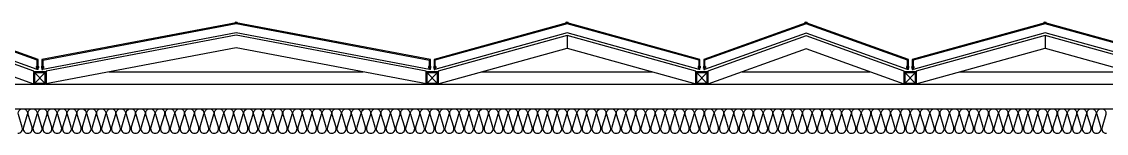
# Model space of a CAD drawing. Header units: millimetres. Extents: x -95754 to 177808, y 34455 to 150605.
# Drawn here: x 108129 to 112554, y 149005 to 149459 of the extents above; entities that cross this region are included whole.
import ezdxf

# ---------------------------------------------------------------- set-up
doc = ezdxf.new("R2010")
doc.units = ezdxf.units.MM
doc.header["$LTSCALE"] = 300
doc.linetypes.add('HID', pattern=[2.8, 1.8, -1])
for name, color, linetype in [('6FIN', 6, 'Continuous'), ('A-하지철물', 55, 'Continuous'), ('alucobond', 4, 'Continuous'), ('ISL', 251, 'Continuous'), ('mold', 4, 'Continuous'), ('SHEET', 6, 'Continuous')]:
    doc.layers.add(name, color=color, linetype=linetype)

# ---------------------------------------------------------------- blocks, each defined once
blk = doc.blocks.new('EX-850-1')
at = {"layer": '6FIN', "elevation": 0}
for points in [[(3.2, 204.1), (46.8, 204.1, 0.414214), (50, 207.3), (50, 250.9, 0.414214), (46.8, 254.1), (3.2, 254.1, 0.414214), (0, 250.9), (0, 207.3, 0.414214)], [(896.8, 204.1), (853.2, 204.1, -0.414214), (850, 207.3), (850, 250.9, -0.414214), (853.2, 254.1), (896.8, 254.1, -0.414214), (900, 250.9), (900, 207.3, -0.414214)]]:
    blk.add_lwpolyline(points, format="xyb", close=True, dxfattribs=at)
at = {"layer": 'A-하지철물'}
for p, q in [((850, 254.1), (50, 254.1)), ((710.9, 204.1), (189.1, 204.1))]:
    blk.add_line(p, q, dxfattribs=at)
at = {"layer": 'A-하지철물', "elevation": 0}
for points in [[(49.9, 254.1), (450, 110.3), (850.1, 254.1)], [(50, 204.1), (50, 200.9), (450, 57.2), (850, 200.9), (850, 204.1)]]:
    blk.add_lwpolyline(points, dxfattribs=at)
at = {"layer": 'A-하지철물'}
blk.add_circle((450, 4.1), 4.07, dxfattribs=at)
at = {"layer": 'alucobond', "color": 251, "linetype": 'HID', "ltscale": 10}
for p, q in [((30.2, 185.1), (41.5, 185.1)), ((31.5, 182.4), (31.5, 187.8)), ((31.5, 186.6), (39.5, 186.6)), ((31.5, 183.6), (39.5, 183.6)), ((32, 189.3), (32.5, 189.3)), ((32, 180.9), (32.5, 180.9)), ((32.5, 180.9), (32.5, 189.3)), ((38, 182.7), (38, 187.4)), ((39.5, 182.7), (39.5, 187.4)), ((869.8, 185.1), (858.5, 185.1)), ((860.5, 182.7), (860.5, 187.4)), ((868.5, 186.6), (860.5, 186.6)), ((868.5, 183.6), (860.5, 183.6)), ((862, 182.7), (862, 187.4)), ((867.5, 180.9), (867.5, 189.3)), ((868, 189.3), (867.5, 189.3)), ((868, 180.9), (867.5, 180.9)), ((868.5, 182.4), (868.5, 187.8))]:
    blk.add_line(p, q, dxfattribs=at)
at = {"layer": 'alucobond'}
for p, q in [((32.5, 195.1), (36.5, 195.1)), ((867.5, 195.1), (863.5, 195.1))]:
    blk.add_line(p, q, dxfattribs=at)
at = {"layer": 'alucobond', "color": 251, "linetype": 'HID', "ltscale": 10}
for points in [[(32, 189.3), (31.5, 187.8)], [(32, 180.9), (31.5, 182.4)], [(868, 189.3), (868.5, 187.8)], [(868, 180.9), (868.5, 182.4)]]:
    blk.add_lwpolyline(points, dxfattribs=at)
at = {"layer": 'alucobond', "elevation": 0}
for points in [[(32.5, 195.1), (32.5, 154.1), (450, 4.1), (867.5, 154.1), (867.5, 195.1)], [(36.5, 195.1), (36.5, 156.9), (450, 8.3), (863.5, 156.9), (863.5, 195.1)]]:
    blk.add_lwpolyline(points, dxfattribs=at)
at = {"layer": 'alucobond', "color": 251, "linetype": 'HID', "ltscale": 10, "elevation": 0}
blk.add_lwpolyline([(36.5, 195.1), (450, 46.6), (863.5, 195.1)], dxfattribs=at)
at = {"layer": 'alucobond', "color": 251, "linetype": 'HID', "ltscale": 10}
for points in [[(39.5, 186.6, -0.666667), (39.5, 183.6, -1.5)], [(860.5, 186.6, 0.666667), (860.5, 183.6, 1.5)]]:
    blk.add_lwpolyline(points, format="xyb", dxfattribs=at)
for centre, start, end in [((38.7, 187.4), 0, 180), ((38.7, 182.7), 180, 0), ((861.3, 187.4), 0, 180), ((861.3, 182.7), 180, 0)]:
    blk.add_arc(centre, 0.75, start, end, dxfattribs=at)
at = {"layer": 'mold', "color": 4}
for points in [[(25, 204.1), (25, 202.6)], [(875, 204.1), (875, 202.6)]]:
    blk.add_lwpolyline(points, dxfattribs=at)
at = {"layer": 'SHEET', "color": 8}
for p, q in [((46.8, 250.9), (3.2, 207.3)), ((3.2, 250.9), (46.8, 207.3)), ((853.2, 250.9), (896.8, 207.3)), ((896.8, 250.9), (853.2, 207.3))]:
    blk.add_line(p, q, dxfattribs=at)
at = {"layer": 'SHEET', "color": 8, "elevation": 0}
for points in [[(3.2, 207.3), (46.8, 207.3), (46.8, 250.9), (3.2, 250.9)], [(896.8, 207.3), (853.2, 207.3), (853.2, 250.9), (896.8, 250.9)]]:
    blk.add_lwpolyline(points, close=True, dxfattribs=at)
blk = doc.blocks.new('EX-1600')
at = {"layer": '6FIN', "elevation": 0}
for points in [[(3.2, 204.1), (46.8, 204.1, 0.414214), (50, 207.3), (50, 250.9, 0.414214), (46.8, 254.1), (3.2, 254.1, 0.414214), (0, 250.9), (0, 207.3, 0.414214)], [(1646.8, 204.1), (1603.2, 204.1, -0.414214), (1600, 207.3), (1600, 250.9, -0.414214), (1603.2, 254.1), (1646.8, 254.1, -0.414214), (1650, 250.9), (1650, 207.3, -0.414214)]]:
    blk.add_lwpolyline(points, format="xyb", close=True, dxfattribs=at)
at = {"layer": 'A-하지철물'}
for p, q in [((1600, 254.1), (50, 254.1)), ((1344, 204.1), (306, 204.1))]:
    blk.add_line(p, q, dxfattribs=at)
at = {"layer": 'A-하지철물', "elevation": 0}
for points in [[(41.9, 254.1), (825, 105.8), (1608.1, 254.1)], [(50, 204.1), (50, 201.6), (825, 55), (1600, 201.6), (1600, 204.1)]]:
    blk.add_lwpolyline(points, dxfattribs=at)
at = {"layer": 'A-하지철물'}
blk.add_circle((825, 4.1), 4.07, dxfattribs=at)
at = {"layer": 'alucobond', "color": 251, "linetype": 'HID', "ltscale": 10}
for p, q in [((30.2, 185.1), (41.5, 185.1)), ((31.5, 182.4), (31.5, 187.8)), ((31.5, 186.6), (39.5, 186.6)), ((31.5, 183.6), (39.5, 183.6)), ((32, 189.3), (32.5, 189.3)), ((32, 180.9), (32.5, 180.9)), ((32.5, 180.9), (32.5, 189.3)), ((38, 182.7), (38, 187.4)), ((39.5, 182.7), (39.5, 187.4)), ((1619.8, 185.1), (1608.5, 185.1)), ((1610.5, 182.7), (1610.5, 187.4)), ((1618.5, 186.6), (1610.5, 186.6)), ((1618.5, 183.6), (1610.5, 183.6)), ((1612, 182.7), (1612, 187.4)), ((1617.5, 180.9), (1617.5, 189.3)), ((1618, 189.3), (1617.5, 189.3)), ((1618, 180.9), (1617.5, 180.9)), ((1618.5, 182.4), (1618.5, 187.8))]:
    blk.add_line(p, q, dxfattribs=at)
at = {"layer": 'alucobond'}
for p, q in [((32.5, 195.1), (36.5, 195.1)), ((1617.5, 195.1), (1613.5, 195.1))]:
    blk.add_line(p, q, dxfattribs=at)
at = {"layer": 'alucobond', "color": 251, "linetype": 'HID', "ltscale": 10}
for points in [[(32, 189.3), (31.5, 187.8)], [(32, 180.9), (31.5, 182.4)]]:
    blk.add_lwpolyline(points, dxfattribs=at)
at = {"layer": 'alucobond', "elevation": 0}
for points in [[(32.5, 195.1), (32.5, 154.1), (825, 4.1), (1617.5, 154.1), (1617.5, 195.1)], [(36.5, 195.1), (36.5, 157.4), (825, 8.1), (1613.5, 157.4), (1613.5, 195.1)]]:
    blk.add_lwpolyline(points, dxfattribs=at)
at = {"layer": 'alucobond', "color": 251, "linetype": 'HID', "ltscale": 10, "elevation": 0}
for points in [[(36.5, 194), (825, 44.8), (1613.5, 194)], [(1618, 189.3), (1618.5, 187.8)], [(1618, 180.9), (1618.5, 182.4)]]:
    blk.add_lwpolyline(points, dxfattribs=at)
at = {"layer": 'alucobond', "color": 251, "linetype": 'HID', "ltscale": 10}
blk.add_lwpolyline([(39.5, 186.6, -0.666667), (39.5, 183.6, -1.5)], format="xyb", dxfattribs=at)
at = {"layer": 'alucobond', "color": 251, "linetype": 'HID', "ltscale": 10, "elevation": 0}
blk.add_lwpolyline([(1610.5, 186.6, 0.666667), (1610.5, 183.6, 1.5)], format="xyb", dxfattribs=at)
at = {"layer": 'alucobond', "color": 251, "linetype": 'HID', "ltscale": 10}
for centre, start, end in [((38.7, 187.4), 0, 180), ((38.7, 182.7), 180, 0), ((1611.3, 187.4), 0, 180), ((1611.3, 182.7), 180, 0)]:
    blk.add_arc(centre, 0.75, start, end, dxfattribs=at)
at = {"layer": 'mold', "color": 4}
blk.add_lwpolyline([(25, 204.1), (25, 202.6)], dxfattribs=at)
at = {"layer": 'mold', "color": 4, "elevation": 0}
blk.add_lwpolyline([(1625, 204.1), (1625, 202.6)], dxfattribs=at)
at = {"layer": 'SHEET', "color": 8}
for p, q in [((46.8, 250.9), (3.2, 207.3)), ((3.2, 250.9), (46.8, 207.3)), ((1603.2, 250.9), (1646.8, 207.3)), ((1646.8, 250.9), (1603.2, 207.3))]:
    blk.add_line(p, q, dxfattribs=at)
at = {"layer": 'SHEET', "color": 8, "elevation": 0}
for points in [[(3.2, 207.3), (46.8, 207.3), (46.8, 250.9), (3.2, 250.9)], [(1646.8, 207.3), (1603.2, 207.3), (1603.2, 250.9), (1646.8, 250.9)]]:
    blk.add_lwpolyline(points, close=True, dxfattribs=at)
blk = doc.blocks.new('EX-1100')
at = {"layer": '6FIN', "elevation": 0}
for points in [[(3.2, 204.1), (46.8, 204.1, 0.414214), (50, 207.3), (50, 250.9, 0.414214), (46.8, 254.1), (3.2, 254.1, 0.414214), (0, 250.9), (0, 207.3, 0.414214)], [(1146.8, 204.1), (1103.2, 204.1, -0.414214), (1100, 207.3), (1100, 250.9, -0.414214), (1103.2, 254.1), (1146.8, 254.1, -0.414214), (1150, 250.9), (1150, 207.3, -0.414214)]]:
    blk.add_lwpolyline(points, format="xyb", close=True, dxfattribs=at)
at = {"layer": 'A-하지철물'}
for p, q in [((1100, 254.1), (50, 254.1)), ((923.1, 204.1), (226.9, 204.1)), ((575, 55.9), (575, 107.8))]:
    blk.add_line(p, q, dxfattribs=at)
at = {"layer": 'A-하지철물', "elevation": 0}
blk.add_lwpolyline([(1100, 201.1), (1100, 253), (575, 107.8), (50, 253), (50, 201.1), (575, 55.9)], close=True, dxfattribs=at)
at = {"layer": 'A-하지철물'}
blk.add_circle((575, 4.1), 4.07, dxfattribs=at)
at = {"layer": 'alucobond', "color": 251, "linetype": 'HID', "ltscale": 10}
for p, q in [((30.2, 185.1), (41.5, 185.1)), ((31.5, 182.4), (31.5, 187.8)), ((31.5, 186.6), (39.5, 186.6)), ((31.5, 183.6), (39.5, 183.6)), ((32, 189.3), (32.5, 189.3)), ((32, 180.9), (32.5, 180.9)), ((32.5, 180.9), (32.5, 189.3)), ((38, 182.7), (38, 187.4)), ((39.5, 182.7), (39.5, 187.4)), ((1119.8, 185.1), (1108.5, 185.1)), ((1110.5, 182.7), (1110.5, 187.4)), ((1118.5, 186.6), (1110.5, 186.6)), ((1118.5, 183.6), (1110.5, 183.6)), ((1112, 182.7), (1112, 187.4)), ((1117.5, 180.9), (1117.5, 189.3)), ((1118, 189.3), (1117.5, 189.3)), ((1118, 180.9), (1117.5, 180.9)), ((1118.5, 182.4), (1118.5, 187.8))]:
    blk.add_line(p, q, dxfattribs=at)
at = {"layer": 'alucobond'}
for p, q in [((32.5, 195.1), (36.5, 195.1)), ((1117.5, 195.1), (1113.5, 195.1))]:
    blk.add_line(p, q, dxfattribs=at)
at = {"layer": 'alucobond', "color": 251, "linetype": 'HID', "ltscale": 10, "elevation": 0}
for points in [[(32, 189.3), (31.5, 187.8)], [(32, 180.9), (31.5, 182.4)], [(36.5, 194.5), (575, 45.6), (1113.5, 194.5)], [(1118, 189.3), (1118.5, 187.8)], [(1118, 180.9), (1118.5, 182.4)]]:
    blk.add_lwpolyline(points, dxfattribs=at)
at = {"layer": 'alucobond', "elevation": 0}
for points in [[(32.5, 195.1), (32.5, 154.1), (575, 4.1), (1117.5, 154.1), (1117.5, 195.1)], [(36.5, 195.1), (36.5, 157.1), (575, 8.2), (1113.5, 157.1), (1113.5, 195.1)], [(1113.5, 195.1), (1113.5, 157.2)]]:
    blk.add_lwpolyline(points, dxfattribs=at)
at = {"layer": 'alucobond', "color": 251, "linetype": 'HID', "ltscale": 10, "elevation": 0}
for points in [[(39.5, 186.6, -0.666667), (39.5, 183.6, -1.5)], [(1110.5, 186.6, 0.666667), (1110.5, 183.6, 1.5)]]:
    blk.add_lwpolyline(points, format="xyb", dxfattribs=at)
at = {"layer": 'alucobond', "color": 251, "linetype": 'HID', "ltscale": 10}
for centre, start, end in [((38.7, 187.4), 0, 180), ((38.7, 182.7), 180, 0), ((1111.3, 187.4), 0, 180), ((1111.3, 182.7), 180, 0)]:
    blk.add_arc(centre, 0.75, start, end, dxfattribs=at)
at = {"layer": 'mold', "color": 4, "elevation": 0}
for points in [[(25, 204.1), (25, 202.6)], [(1125, 204.1), (1125, 202.6)]]:
    blk.add_lwpolyline(points, dxfattribs=at)
at = {"layer": 'SHEET', "color": 8}
for p, q in [((46.8, 250.9), (3.2, 207.3)), ((3.2, 250.9), (46.8, 207.3)), ((1103.2, 250.9), (1146.8, 207.3)), ((1146.8, 250.9), (1103.2, 207.3))]:
    blk.add_line(p, q, dxfattribs=at)
at = {"layer": 'SHEET', "color": 8, "elevation": 0}
for points in [[(3.2, 207.3), (46.8, 207.3), (46.8, 250.9), (3.2, 250.9)], [(1146.8, 207.3), (1103.2, 207.3), (1103.2, 250.9), (1146.8, 250.9)]]:
    blk.add_lwpolyline(points, close=True, dxfattribs=at)

msp = doc.modelspace()

# ---------------------------------------------------------------- linework, layer by layer
at = {"layer": 'ISL', "elevation": 0}
msp.add_lwpolyline([(101753.6, 149105), (168578.6, 149105)], dxfattribs=at)
msp.add_lwpolyline([(108113.7, 149005, 0.509267), (108131.4, 149029.3), (108116, 149080.8, -1.372593), (108151.4, 149080.8), (108136, 149029.3, 0.509267), (108153.7, 149005, 0.509267), (108171.4, 149029.3), (108156, 149080.8, -1.372593), (108191.4, 149080.8), (108176, 149029.3, 0.509267), (108193.7, 149005, 0.509267), (108211.4, 149029.3), (108196, 149080.8, -1.372593), (108231.4, 149080.8), (108216, 149029.3, 0.509267), (108233.7, 149005, 0.509267), (108251.4, 149029.3), (108236, 149080.8, -1.372593), (108271.4, 149080.8), (108256, 149029.3, 0.509267), (108273.7, 149005, 0.509267), (108291.4, 149029.3), (108276, 149080.8, -1.372593), (108311.4, 149080.8), (108296, 149029.3, 0.509267), (108313.7, 149005, 0.509267), (108331.4, 149029.3), (108316, 149080.8, -1.372593), (108351.4, 149080.8), (108336, 149029.3, 0.509267), (108353.7, 149005, 0.509267), (108371.4, 149029.3), (108356, 149080.8, -1.372593), (108391.4, 149080.8), (108376, 149029.3, 0.509267), (108393.7, 149005, 0.509267), (108411.4, 149029.3), (108396, 149080.8, -1.372593), (108431.4, 149080.8), (108416, 149029.3, 0.509267), (108433.7, 149005, 0.509267), (108451.4, 149029.3), (108436, 149080.8, -1.372593), (108471.4, 149080.8), (108456, 149029.3, 0.509267), (108473.7, 149005, 0.509267), (108491.4, 149029.3), (108476, 149080.8, -1.372593), (108511.4, 149080.8), (108496, 149029.3, 0.509267), (108513.7, 149005, 0.509267), (108531.4, 149029.3), (108516, 149080.8, -1.372593), (108551.4, 149080.8), (108536, 149029.3, 0.509267), (108553.7, 149005, 0.509267), (108571.4, 149029.3), (108556, 149080.8, -1.372593), (108591.4, 149080.8), (108576, 149029.3, 0.509267), (108593.7, 149005, 0.509267), (108611.4, 149029.3), (108596, 149080.8, -1.372593), (108631.4, 149080.8), (108616, 149029.3, 0.509267), (108633.7, 149005, 0.509267), (108651.4, 149029.3), (108636, 149080.8, -1.372593), (108671.4, 149080.8), (108656, 149029.3, 0.509267), (108673.7, 149005, 0.509267), (108691.4, 149029.3), (108676, 149080.8, -1.372593), (108711.4, 149080.8), (108696, 149029.3, 0.509267), (108713.7, 149005, 0.509267), (108731.4, 149029.3), (108716, 149080.8, -1.372593), (108751.4, 149080.8), (108736, 149029.3, 0.509267), (108753.7, 149005, 0.509267), (108771.4, 149029.3), (108756, 149080.8, -1.372593), (108791.4, 149080.8), (108776, 149029.3, 0.509267), (108793.7, 149005, 0.509267), (108811.4, 149029.3), (108796, 149080.8, -1.372593), (108831.4, 149080.8), (108816, 149029.3, 0.509267), (108833.7, 149005, 0.509267), (108851.4, 149029.3), (108836, 149080.8, -1.372593), (108871.4, 149080.8), (108856, 149029.3, 0.509267), (108873.7, 149005, 0.509267), (108891.4, 149029.3), (108876, 149080.8, -1.372593), (108911.4, 149080.8), (108896, 149029.3, 0.509267), (108913.7, 149005, 0.509267), (108931.4, 149029.3), (108916, 149080.8, -1.372593), (108951.4, 149080.8), (108936, 149029.3, 0.509267), (108953.7, 149005, 0.509267), (108971.4, 149029.3), (108956, 149080.8, -1.372593), (108991.4, 149080.8), (108976, 149029.3, 0.509267), (108993.7, 149005, 0.509267), (109011.4, 149029.3), (108996, 149080.8, -1.372593), (109031.4, 149080.8), (109016, 149029.3, 0.509267), (109033.7, 149005, 0.509267), (109051.4, 149029.3), (109036, 149080.8, -1.372593), (109071.4, 149080.8), (109056, 149029.3, 0.509267), (109073.7, 149005, 0.509267), (109091.4, 149029.3), (109076, 149080.8, -1.372593), (109111.4, 149080.8), (109096, 149029.3, 0.509267), (109113.7, 149005, 0.509267), (109131.4, 149029.3), (109116, 149080.8, -1.372593), (109151.4, 149080.8), (109136, 149029.3, 0.509267), (109153.7, 149005, 0.509267), (109171.4, 149029.3), (109156, 149080.8, -1.372593), (109191.4, 149080.8), (109176, 149029.3, 0.509267), (109193.7, 149005, 0.509267), (109211.4, 149029.3), (109196, 149080.8, -1.372593), (109231.4, 149080.8), (109216, 149029.3, 0.509267), (109233.7, 149005, 0.509267), (109251.4, 149029.3), (109236, 149080.8, -1.372593), (109271.4, 149080.8), (109256, 149029.3, 0.509267), (109273.7, 149005, 0.509267), (109291.4, 149029.3), (109276, 149080.8, -1.372593), (109311.4, 149080.8), (109296, 149029.3, 0.509267), (109313.7, 149005, 0.509267), (109331.4, 149029.3), (109316, 149080.8, -1.372593), (109351.4, 149080.8), (109336, 149029.3, 0.509267), (109353.7, 149005, 0.509267), (109371.4, 149029.3), (109356, 149080.8, -1.372593), (109391.4, 149080.8), (109376, 149029.3, 0.509267), (109393.7, 149005, 0.509267), (109411.4, 149029.3), (109396, 149080.8, -1.372593), (109431.4, 149080.8), (109416, 149029.3, 0.509267), (109433.7, 149005, 0.509267), (109451.4, 149029.3), (109436, 149080.8, -1.372593), (109471.4, 149080.8), (109456, 149029.3, 0.509267), (109473.7, 149005, 0.509267), (109491.4, 149029.3), (109476, 149080.8, -1.372593), (109511.4, 149080.8), (109496, 149029.3, 0.509267), (109513.7, 149005, 0.509267), (109531.4, 149029.3), (109516, 149080.8, -1.372593), (109551.4, 149080.8), (109536, 149029.3, 0.509267), (109553.7, 149005, 0.509267), (109571.4, 149029.3), (109556, 149080.8, -1.372593), (109591.4, 149080.8), (109576, 149029.3, 0.509267), (109593.7, 149005, 0.509267), (109611.4, 149029.3), (109596, 149080.8, -1.372593), (109631.4, 149080.8), (109616, 149029.3, 0.509267), (109633.7, 149005, 0.509267), (109651.4, 149029.3), (109636, 149080.8, -1.372593), (109671.4, 149080.8), (109656, 149029.3, 0.509267), (109673.7, 149005, 0.509267), (109691.4, 149029.3), (109676, 149080.8, -1.372593), (109711.4, 149080.8), (109696, 149029.3, 0.509267), (109713.7, 149005, 0.509267), (109731.4, 149029.3), (109716, 149080.8, -1.372593), (109751.4, 149080.8), (109736, 149029.3, 0.509267), (109753.7, 149005, 0.509267), (109771.4, 149029.3), (109756, 149080.8, -1.372593), (109791.4, 149080.8), (109776, 149029.3, 0.509267), (109793.7, 149005, 0.509267), (109811.4, 149029.3), (109796, 149080.8, -1.372593), (109831.4, 149080.8), (109816, 149029.3, 0.509267), (109833.7, 149005, 0.509267), (109851.4, 149029.3), (109836, 149080.8, -1.372593), (109871.4, 149080.8), (109856, 149029.3, 0.509267), (109873.7, 149005, 0.509267), (109891.4, 149029.3), (109876, 149080.8, -1.372593), (109911.4, 149080.8), (109896, 149029.3, 0.509267), (109913.7, 149005, 0.509267), (109931.4, 149029.3), (109916, 149080.8, -1.372593), (109951.4, 149080.8), (109936, 149029.3, 0.509267), (109953.7, 149005, 0.509267), (109971.4, 149029.3), (109956, 149080.8, -1.372593), (109991.4, 149080.8), (109976, 149029.3, 0.509267), (109993.7, 149005, 0.509267), (110011.4, 149029.3), (109996, 149080.8, -1.372593), (110031.4, 149080.8), (110016, 149029.3, 0.509267), (110033.7, 149005, 0.509267), (110051.4, 149029.3), (110036, 149080.8, -1.372593), (110071.4, 149080.8), (110056, 149029.3, 0.509267), (110073.7, 149005, 0.509267), (110091.4, 149029.3), (110076, 149080.8, -1.372593), (110111.4, 149080.8), (110096, 149029.3, 0.509267), (110113.7, 149005, 0.509267), (110131.4, 149029.3), (110116, 149080.8, -1.372593), (110151.4, 149080.8), (110136, 149029.3, 0.509267), (110153.7, 149005, 0.509267), (110171.4, 149029.3), (110156, 149080.8, -1.372593), (110191.4, 149080.8), (110176, 149029.3, 0.509267), (110193.7, 149005, 0.509267), (110211.4, 149029.3), (110196, 149080.8, -1.372593), (110231.4, 149080.8), (110216, 149029.3, 0.509267), (110233.7, 149005, 0.509267), (110251.4, 149029.3), (110236, 149080.8, -1.372593), (110271.4, 149080.8), (110256, 149029.3, 0.509267), (110273.7, 149005, 0.509267), (110291.4, 149029.3), (110276, 149080.8, -1.372593), (110311.4, 149080.8), (110296, 149029.3, 0.509267), (110313.7, 149005, 0.509267), (110331.4, 149029.3), (110316, 149080.8, -1.372593), (110351.4, 149080.8), (110336, 149029.3, 0.509267), (110353.7, 149005, 0.509267), (110371.4, 149029.3), (110356, 149080.8, -1.372593), (110391.4, 149080.8), (110376, 149029.3, 0.509267), (110393.7, 149005, 0.509267), (110411.4, 149029.3), (110396, 149080.8, -1.372593), (110431.4, 149080.8), (110416, 149029.3, 0.509267), (110433.7, 149005, 0.509267), (110451.4, 149029.3), (110436, 149080.8, -1.372593), (110471.4, 149080.8), (110456, 149029.3, 0.509267), (110473.7, 149005, 0.509267), (110491.4, 149029.3), (110476, 149080.8, -1.372593), (110511.4, 149080.8), (110496, 149029.3, 0.509267), (110513.7, 149005, 0.509267), (110531.4, 149029.3), (110516, 149080.8, -1.372593), (110551.4, 149080.8), (110536, 149029.3, 0.509267), (110553.7, 149005, 0.509267), (110571.4, 149029.3), (110556, 149080.8, -1.372593), (110591.4, 149080.8), (110576, 149029.3, 0.509267), (110593.7, 149005, 0.509267), (110611.4, 149029.3), (110596, 149080.8, -1.372593), (110631.4, 149080.8), (110616, 149029.3, 0.509267), (110633.7, 149005, 0.509267), (110651.4, 149029.3), (110636.1, 149080.8, -1.372593), (110671.4, 149080.8), (110656.1, 149029.3, 0.509267), (110673.7, 149005, 0.509267), (110691.4, 149029.3), (110676.1, 149080.8, -1.372593), (110711.4, 149080.8), (110696.1, 149029.3, 0.509267), (110713.7, 149005, 0.509267), (110731.4, 149029.3), (110716.1, 149080.8, -1.372593), (110751.4, 149080.8), (110736.1, 149029.3, 0.509267), (110753.7, 149005, 0.509267), (110771.4, 149029.3), (110756.1, 149080.8, -1.372593), (110791.4, 149080.8), (110776.1, 149029.3, 0.509267), (110793.7, 149005, 0.509267), (110811.4, 149029.3), (110796.1, 149080.8, -1.372593), (110831.4, 149080.8), (110816.1, 149029.3, 0.509267), (110833.7, 149005, 0.509267), (110851.4, 149029.3), (110836.1, 149080.8, -1.372593), (110871.4, 149080.8), (110856.1, 149029.3, 0.509267), (110873.7, 149005, 0.509267), (110891.4, 149029.3), (110876.1, 149080.8, -1.372593), (110911.4, 149080.8), (110896.1, 149029.3, 0.509267), (110913.7, 149005, 0.509267), (110931.4, 149029.3), (110916.1, 149080.8, -1.372593), (110951.4, 149080.8), (110936.1, 149029.3, 0.509267), (110953.7, 149005, 0.509267), (110971.4, 149029.3), (110956.1, 149080.8, -1.372593), (110991.4, 149080.8), (110976.1, 149029.3, 0.509267), (110993.7, 149005, 0.509267), (111011.4, 149029.3), (110996.1, 149080.8, -1.372593), (111031.4, 149080.8), (111016.1, 149029.3, 0.509267), (111033.7, 149005, 0.509267), (111051.4, 149029.3), (111036.1, 149080.8, -1.372593), (111071.4, 149080.8), (111056.1, 149029.3, 0.509267), (111073.7, 149005, 0.509267), (111091.4, 149029.3), (111076.1, 149080.8, -1.372593), (111111.4, 149080.8), (111096.1, 149029.3, 0.509267), (111113.7, 149005, 0.509267), (111131.4, 149029.3), (111116.1, 149080.8, -1.372593), (111151.4, 149080.8), (111136.1, 149029.3, 0.509267), (111153.7, 149005, 0.509267), (111171.4, 149029.3), (111156.1, 149080.8, -1.372593), (111191.4, 149080.8), (111176.1, 149029.3, 0.509267), (111193.7, 149005, 0.509267), (111211.4, 149029.3), (111196.1, 149080.8, -1.372593), (111231.4, 149080.8), (111216.1, 149029.3, 0.509267), (111233.7, 149005, 0.509267), (111251.4, 149029.3), (111236.1, 149080.8, -1.372593), (111271.4, 149080.8), (111256.1, 149029.3, 0.509267), (111273.7, 149005, 0.509267), (111291.4, 149029.3), (111276.1, 149080.8, -1.372593), (111311.4, 149080.8), (111296.1, 149029.3, 0.509267), (111313.7, 149005, 0.509267), (111331.4, 149029.3), (111316.1, 149080.8, -1.372593), (111351.4, 149080.8), (111336.1, 149029.3, 0.509267), (111353.7, 149005, 0.509267), (111371.4, 149029.3), (111356.1, 149080.8, -1.372593), (111391.4, 149080.8), (111376.1, 149029.3, 0.509267), (111393.7, 149005, 0.509267), (111411.4, 149029.3), (111396.1, 149080.8, -1.372593), (111431.4, 149080.8), (111416.1, 149029.3, 0.509267), (111433.7, 149005, 0.509267), (111451.4, 149029.3), (111436.1, 149080.8, -1.372593), (111471.4, 149080.8), (111456.1, 149029.3, 0.509267), (111473.7, 149005, 0.509267), (111491.4, 149029.3), (111476.1, 149080.8, -1.372593), (111511.4, 149080.8), (111496.1, 149029.3, 0.509267), (111513.7, 149005, 0.509267), (111531.4, 149029.3), (111516.1, 149080.8, -1.372593), (111551.4, 149080.8), (111536.1, 149029.3, 0.509267), (111553.7, 149005, 0.509267), (111571.4, 149029.3), (111556.1, 149080.8, -1.372593), (111591.4, 149080.8), (111576.1, 149029.3, 0.509267), (111593.7, 149005, 0.509267), (111611.4, 149029.3), (111596.1, 149080.8, -1.372593), (111631.4, 149080.8), (111616.1, 149029.3, 0.509267), (111633.7, 149005, 0.509267), (111651.4, 149029.3), (111636.1, 149080.8, -1.372593), (111671.4, 149080.8), (111656.1, 149029.3, 0.509267), (111673.7, 149005, 0.509267), (111691.4, 149029.3), (111676.1, 149080.8, -1.372593), (111711.4, 149080.8), (111696.1, 149029.3, 0.509267), (111713.7, 149005, 0.509267), (111731.4, 149029.3), (111716.1, 149080.8, -1.372593), (111751.4, 149080.8), (111736.1, 149029.3, 0.509267), (111753.7, 149005, 0.509267), (111771.4, 149029.3), (111756.1, 149080.8, -1.372593), (111791.4, 149080.8), (111776.1, 149029.3, 0.509267), (111793.7, 149005, 0.509267), (111811.4, 149029.3), (111796.1, 149080.8, -1.372593), (111831.4, 149080.8), (111816.1, 149029.3, 0.509267), (111833.7, 149005, 0.509267), (111851.4, 149029.3), (111836.1, 149080.8, -1.372593), (111871.4, 149080.8), (111856.1, 149029.3, 0.509267), (111873.7, 149005, 0.509267), (111891.4, 149029.3), (111876.1, 149080.8, -1.372593), (111911.4, 149080.8), (111896.1, 149029.3, 0.509267), (111913.7, 149005, 0.509267), (111931.4, 149029.3), (111916.1, 149080.8, -1.372593), (111951.4, 149080.8), (111936.1, 149029.3, 0.509267), (111953.7, 149005, 0.509267), (111971.4, 149029.3), (111956.1, 149080.8, -1.372593), (111991.4, 149080.8), (111976.1, 149029.3, 0.509267), (111993.7, 149005, 0.509267), (112011.4, 149029.3), (111996.1, 149080.8, -1.372593), (112031.4, 149080.8), (112016.1, 149029.3, 0.509267), (112033.7, 149005, 0.509267), (112051.4, 149029.3), (112036.1, 149080.8, -1.372593), (112071.4, 149080.8), (112056.1, 149029.3, 0.509267), (112073.7, 149005, 0.509267), (112091.4, 149029.3), (112076.1, 149080.8, -1.372593), (112111.4, 149080.8), (112096.1, 149029.3, 0.509267), (112113.7, 149005, 0.509267), (112131.4, 149029.3), (112116.1, 149080.8, -1.372593), (112151.4, 149080.8), (112136.1, 149029.3, 0.509267), (112153.7, 149005, 0.509267), (112171.4, 149029.3), (112156.1, 149080.8, -1.372593), (112191.4, 149080.8), (112176.1, 149029.3, 0.509267), (112193.7, 149005, 0.509267), (112211.4, 149029.3), (112196.1, 149080.8, -1.372593), (112231.4, 149080.8), (112216.1, 149029.3, 0.509267), (112233.7, 149005, 0.509267), (112251.4, 149029.3), (112236.1, 149080.8, -1.372593), (112271.4, 149080.8), (112256.1, 149029.3, 0.509267), (112273.7, 149005, 0.509267), (112291.4, 149029.3), (112276.1, 149080.8, -1.372593), (112311.4, 149080.8), (112296.1, 149029.3, 0.509267), (112313.7, 149005, 0.509267), (112331.4, 149029.3), (112316.1, 149080.8, -1.372593), (112351.4, 149080.8), (112336.1, 149029.3, 0.509267), (112353.7, 149005, 0.509267), (112371.4, 149029.3), (112356.1, 149080.8, -1.372593), (112391.4, 149080.8), (112376.1, 149029.3, 0.509267), (112393.7, 149005, 0.509267), (112411.4, 149029.3), (112396.1, 149080.8, -1.372593), (112431.4, 149080.8), (112416.1, 149029.3, 0.509267), (112433.7, 149005, 0.509267), (112451.4, 149029.3), (112436.1, 149080.8, -1.372593), (112471.4, 149080.8), (112456.1, 149029.3, 0.509267), (112473.7, 149005, 0.509267), (112491.4, 149029.3), (112476.1, 149080.8, -1.372593), (112511.4, 149080.8), (112496.1, 149029.3, 0.509267), (112513.7, 149005, 0.509267), (112531.4, 149029.3), (112516.1, 149080.8, -1.372593), (112551.4, 149080.8), (112536.1, 149029.3, 0.509267), (112553.7, 149005, 0.509267)], format="xyb", dxfattribs=at)

# ---------------------------------------------------------------- block references
at = {"layer": 'A-하지철물', "rotation": 180}
for name, p in [('EX-850-1', (108228.6, 149459.1)), ('EX-1600', (109828.6, 149459.1)), ('EX-1100', (110928.6, 149459.1)), ('EX-850-1', (111778.6, 149459.1)), ('EX-1100', (112878.6, 149459.1))]:
    msp.add_blockref(name, p, dxfattribs=at)

doc.saveas('drawing.dxf')
